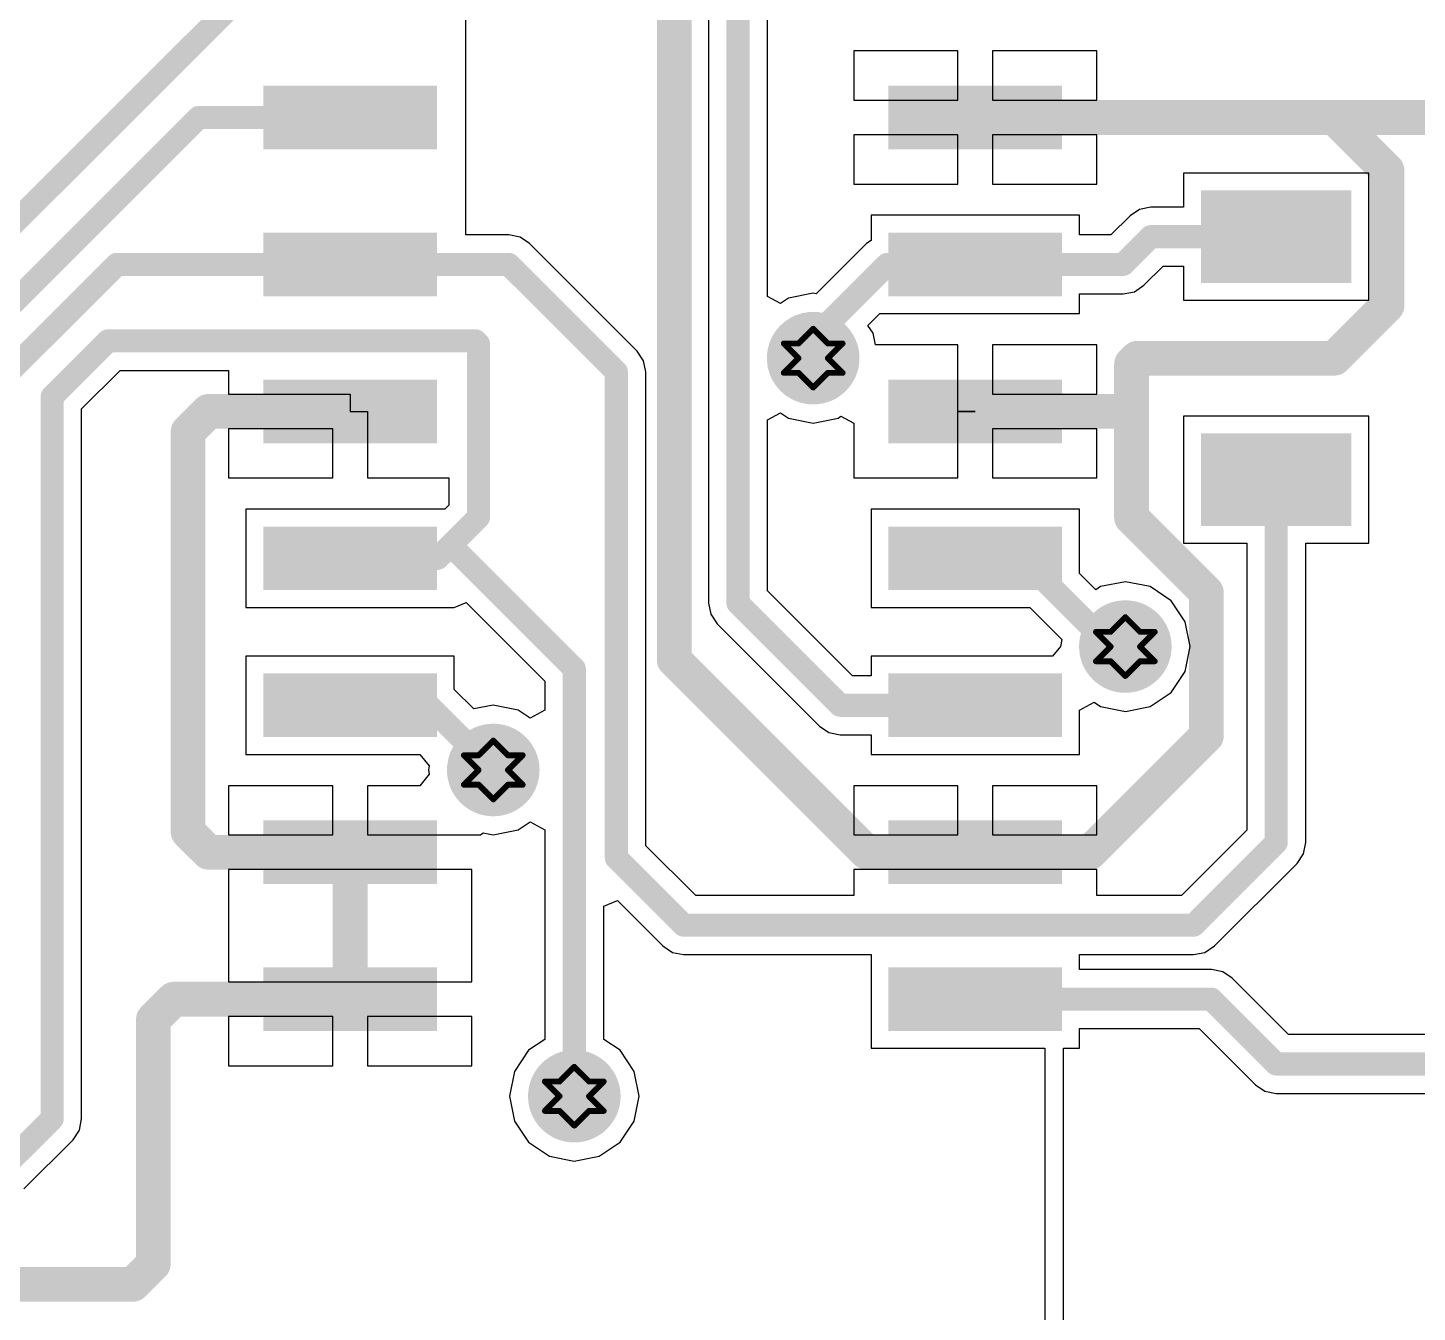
# Paper-space layout 'Лист1' of a CAD drawing. Header units: millimetres. Extents: x 0 to 594, y 0 to 420.
# Drawn here: x 114.49 to 138.47, y 229.02 to 251.2 of the extents above; entities that cross this region are included whole.
import ezdxf

# ---------------------------------------------------------------- set-up
doc = ezdxf.new("R2010")
doc.units = ezdxf.units.MM
doc.layers.add('DrillDrawing', color=1, linetype='Continuous')
doc.layers.add('TopLayer', color=1, linetype='Continuous')

psp = doc.layouts.new('Лист1')

# ---------------------------------------------------------------- hatches: boundary and pattern name
at = {"layer": 'TopLayer'}
for points in [[(121.5497043639939, 250.1998525809428), (121.5497043639939, 249.1010182525846), (118.5528783938666, 249.1010182525846), (118.5528783938666, 250.1998525809428)], [(132.3382595878379, 250.1998525809428), (132.3382595878379, 249.1010182525846), (129.3414336177107, 249.1010182525846), (129.3414336177107, 250.1998525809428)], [(134.7358127221983, 246.7934179540771), (134.7358127221983, 248.3917275063159), (137.3330625729454, 248.3917275063159), (137.3330625729454, 246.7934179540771)], [(121.5497043639939, 247.662539148107), (121.5497043639939, 246.5637048197488), (118.5528783938666, 246.5637048197488), (118.5528783938666, 247.662539148107)], [(132.3382595878379, 247.662539148107), (132.3382595878379, 246.5637048197488), (129.3414336177107, 246.5637048197488), (129.3414336177107, 247.662539148107)], [(121.5497043639939, 245.1252257152711), (121.5497043639939, 244.0263913869129), (118.5528783938666, 244.0263913869129), (118.5528783938666, 245.1252257152711)], [(132.3382595878379, 245.1252257152711), (132.3382595878379, 244.0263913869129), (129.3414336177107, 244.0263913869129), (129.3414336177107, 245.1252257152711)], [(134.7358127221983, 242.5979194466144), (134.7358127221983, 244.1962289988532), (137.3330625729454, 244.1962289988532), (137.3330625729454, 242.5979194466144)], [(121.5497043639939, 242.5879122824353), (121.5497043639939, 241.4890779540771), (118.5528783938666, 241.4890779540771), (118.5528783938666, 242.5879122824353)], [(132.3382595878379, 242.5879122824353), (132.3382595878379, 241.4890779540771), (129.3414336177107, 241.4890779540771), (129.3414336177107, 242.5879122824353)], [(121.5497043639939, 240.0505988495995), (121.5497043639939, 238.9517645212413), (118.5528783938666, 238.9517645212413), (118.5528783938666, 240.0505988495995)], [(132.3382595878379, 240.0505988495995), (132.3382595878379, 238.9517645212413), (129.3414336177107, 238.9517645212413), (129.3414336177107, 240.0505988495995)], [(121.5497043639939, 237.5132854167637), (121.5497043639939, 236.4144510884055), (118.5528783938666, 236.4144510884055), (118.5528783938666, 237.5132854167637)], [(132.3382595878379, 237.5132854167637), (132.3382595878379, 236.4144510884055), (129.3414336177107, 236.4144510884055), (129.3414336177107, 237.5132854167637)], [(121.5497043639939, 234.9759719839279), (121.5497043639939, 233.8771376555696), (118.5528783938666, 233.8771376555696), (118.5528783938666, 234.9759719839279)], [(132.3382595878379, 234.9759719839279), (132.3382595878379, 233.8771376555696), (129.3414336177107, 233.8771376555696), (129.3414336177107, 234.9759719839279)]]:
    psp.add_hatch(color=1, dxfattribs=at).paths.add_polyline_path(points)
h = psp.add_hatch(color=1, dxfattribs=at)
edge = h.paths.add_edge_path()
edge.add_arc((128.0428492893284, 245.4948184018383), 0.7991522388059702, 0, 360)
h = psp.add_hatch(color=1, dxfattribs=at)
edge = h.paths.add_edge_path()
edge.add_arc((133.4303421251993, 240.514889148107), 0.7991522388059702, 0, 360)
h = psp.add_hatch(color=1, dxfattribs=at)
edge = h.paths.add_edge_path()
edge.add_arc((122.5211122744536, 238.3835458645249), 0.7991522388059702, 0, 360)
h = psp.add_hatch(color=1, dxfattribs=at)
edge = h.paths.add_edge_path()
edge.add_arc((123.9200854087999, 232.7507100436294), 0.7991522388059702, 0, 360)

# ---------------------------------------------------------------- linework, layer by layer
at = {"layer": 'DrillDrawing', "const_width": 0.1014925373134329}
for points in [[(127.789117945929, 245.7485497451219), (128.0428492892131, 246.0022810884056)], [(128.0428492892131, 246.0022810884056), (128.2965806324971, 245.7485497451219)], [(127.535386602645, 245.7485497451219), (127.789117945929, 245.4948184018382)], [(127.535386602645, 245.7485497451219), (127.789117945929, 245.7485497451219)], [(128.2965806324971, 245.7485497451219), (128.5503119757811, 245.7485497451219)], [(128.2965806324971, 245.4948184018382), (128.5503119757811, 245.7485497451219)], [(127.535386602645, 245.2410870585548), (127.789117945929, 245.4948184018382)], [(128.2965806324971, 245.4948184018382), (128.5503119757811, 245.2410870585548)], [(127.535386602645, 245.2410870585548), (127.789117945929, 245.2410870585548)], [(127.789117945929, 245.2410870585548), (128.0428492892131, 244.9873557152711)], [(128.0428492892131, 244.9873557152711), (128.2965806324971, 245.2410870585548)], [(128.2965806324971, 245.2410870585548), (128.5503119757811, 245.2410870585548)], [(133.176610781749, 240.7686204913905), (133.4303421250331, 241.0223518346742)], [(133.4303421250331, 241.0223518346742), (133.6840734683171, 240.7686204913905)], [(132.922879438465, 240.7686204913905), (133.176610781749, 240.5148891481068)], [(132.922879438465, 240.7686204913905), (133.176610781749, 240.7686204913905)], [(133.6840734683171, 240.7686204913905), (133.9378048116011, 240.7686204913905)], [(133.6840734683171, 240.5148891481068), (133.9378048116011, 240.7686204913905)], [(132.922879438465, 240.2611578048235), (133.176610781749, 240.5148891481068)], [(133.6840734683171, 240.5148891481068), (133.9378048116011, 240.2611578048235)], [(132.922879438465, 240.2611578048235), (133.176610781749, 240.2611578048235)], [(133.176610781749, 240.2611578048235), (133.4303421250331, 240.0074264615397)], [(133.4303421250331, 240.0074264615397), (133.6840734683171, 240.2611578048235)], [(133.6840734683171, 240.2611578048235), (133.9378048116011, 240.2611578048235)], [(122.2673809310033, 238.6372772078084), (122.5211122742873, 238.8910085510921)], [(122.5211122742873, 238.8910085510921), (122.7748436175713, 238.6372772078084)], [(122.0136495877193, 238.6372772078084), (122.2673809310033, 238.383545864525)], [(122.0136495877193, 238.6372772078084), (122.2673809310033, 238.6372772078084)], [(122.7748436175713, 238.6372772078084), (123.0285749608553, 238.6372772078084)], [(122.7748436175713, 238.383545864525), (123.0285749608553, 238.6372772078084)], [(122.0136495877193, 238.1298145212413), (122.2673809310033, 238.383545864525)], [(122.7748436175713, 238.383545864525), (123.0285749608553, 238.1298145212413)], [(122.0136495877193, 238.1298145212413), (122.2673809310033, 238.1298145212413)], [(122.2673809310033, 238.1298145212413), (122.5211122742873, 237.8760831779576)], [(122.5211122742873, 237.8760831779576), (122.7748436175713, 238.1298145212413)], [(122.7748436175713, 238.1298145212413), (123.0285749608553, 238.1298145212413)], [(123.666354065335, 233.004441386913), (123.9200854086191, 233.2581727301963)], [(123.9200854086191, 233.2581727301963), (124.1738167519031, 233.004441386913)], [(123.412622722051, 233.004441386913), (123.666354065335, 232.7507100436293)], [(123.412622722051, 233.004441386913), (123.666354065335, 233.004441386913)], [(124.1738167519031, 233.004441386913), (124.4275480951871, 233.004441386913)], [(124.1738167519031, 232.7507100436293), (124.4275480951871, 233.004441386913)], [(123.412622722051, 232.4969787003459), (123.666354065335, 232.7507100436293)], [(124.1738167519031, 232.7507100436293), (124.4275480951871, 232.4969787003459)], [(123.412622722051, 232.4969787003459), (123.666354065335, 232.4969787003459)], [(123.666354065335, 232.4969787003459), (123.9200854086191, 232.2432473570622)], [(123.9200854086191, 232.2432473570622), (124.1738167519031, 232.4969787003459)], [(124.1738167519031, 232.4969787003459), (124.4275480951871, 232.4969787003459)]]:
    psp.add_lwpolyline(points, dxfattribs=at)
at = {"layer": 'DrillDrawing', "const_width": 0.05074626865671643}
for points in [[(128.0174761548876, 246.0022810884056, 1), (128.0682224235385, 246.0022810884056, 1)], [(128.0174761548876, 246.0022810884056, 1), (128.0682224235385, 246.0022810884056, 1)], [(127.5100134683195, 245.7485497451219, 1), (127.5607597369705, 245.7485497451219, 1)], [(127.5100134683195, 245.7485497451219, 1), (127.5607597369705, 245.7485497451219, 1)], [(127.7637448116035, 245.7485497451219, 1), (127.8144910802545, 245.7485497451219, 1)], [(127.7637448116035, 245.7485497451219, 1), (127.8144910802545, 245.7485497451219, 1)], [(128.2712074981643, 245.7485497451219, 1), (128.3219537668226, 245.7485497451219, 1)], [(128.2712074981643, 245.7485497451219, 1), (128.3219537668226, 245.7485497451219, 1)], [(128.5249388414483, 245.7485497451219, 1), (128.5756851101066, 245.7485497451219, 1)], [(128.5249388414483, 245.7485497451219, 1), (128.5756851101066, 245.7485497451219, 1)], [(127.7637448116035, 245.4948184018382, 1), (127.8144910802545, 245.4948184018382, 1)], [(127.7637448116035, 245.4948184018382, 1), (127.8144910802545, 245.4948184018382, 1)], [(128.2712074981643, 245.4948184018382, 1), (128.3219537668226, 245.4948184018382, 1)], [(128.2712074981643, 245.4948184018382, 1), (128.3219537668226, 245.4948184018382, 1)], [(127.5100134683195, 245.2410870585548, 1), (127.5607597369705, 245.2410870585548, 1)], [(127.5100134683195, 245.2410870585548, 1), (127.5607597369705, 245.2410870585548, 1)], [(127.7637448116035, 245.2410870585548, 1), (127.8144910802545, 245.2410870585548, 1)], [(127.7637448116035, 245.2410870585548, 1), (127.8144910802545, 245.2410870585548, 1)], [(128.2712074981643, 245.2410870585548, 1), (128.3219537668226, 245.2410870585548, 1)], [(128.2712074981643, 245.2410870585548, 1), (128.3219537668226, 245.2410870585548, 1)], [(128.5249388414483, 245.2410870585548, 1), (128.5756851101066, 245.2410870585548, 1)], [(128.5249388414483, 245.2410870585548, 1), (128.5756851101066, 245.2410870585548, 1)], [(128.0174761548876, 244.9873557152711, 1), (128.0682224235385, 244.9873557152711, 1)], [(128.0174761548876, 244.9873557152711, 1), (128.0682224235385, 244.9873557152711, 1)], [(133.4049689907076, 241.0223518346742, 1), (133.4557152593658, 241.0223518346742, 1)], [(133.4049689907076, 241.0223518346742, 1), (133.4557152593658, 241.0223518346742, 1)], [(132.8975063041323, 240.7686204913905, 1), (132.9482525727978, 240.7686204913905, 1)], [(132.8975063041323, 240.7686204913905, 1), (132.9482525727978, 240.7686204913905, 1)], [(133.1512376474236, 240.7686204913905, 1), (133.2019839160818, 240.7686204913905, 1)], [(133.1512376474236, 240.7686204913905, 1), (133.2019839160818, 240.7686204913905, 1)], [(133.6587003339916, 240.7686204913905, 1), (133.7094466026498, 240.7686204913905, 1)], [(133.6587003339916, 240.7686204913905, 1), (133.7094466026498, 240.7686204913905, 1)], [(133.9124316772756, 240.7686204913905, 1), (133.9631779459266, 240.7686204913905, 1)], [(133.9124316772756, 240.7686204913905, 1), (133.9631779459266, 240.7686204913905, 1)], [(133.1512376474236, 240.5148891481068, 1), (133.2019839160818, 240.5148891481068, 1)], [(133.1512376474236, 240.5148891481068, 1), (133.2019839160818, 240.5148891481068, 1)], [(133.6587003339916, 240.5148891481068, 1), (133.7094466026498, 240.5148891481068, 1)], [(133.6587003339916, 240.5148891481068, 1), (133.7094466026498, 240.5148891481068, 1)], [(132.8975063041323, 240.2611578048235, 1), (132.9482525727978, 240.2611578048235, 1)], [(132.8975063041323, 240.2611578048235, 1), (132.9482525727978, 240.2611578048235, 1)], [(133.1512376474236, 240.2611578048235, 1), (133.2019839160818, 240.2611578048235, 1)], [(133.1512376474236, 240.2611578048235, 1), (133.2019839160818, 240.2611578048235, 1)], [(133.6587003339916, 240.2611578048235, 1), (133.7094466026498, 240.2611578048235, 1)], [(133.6587003339916, 240.2611578048235, 1), (133.7094466026498, 240.2611578048235, 1)], [(133.9124316772756, 240.2611578048235, 1), (133.9631779459266, 240.2611578048235, 1)], [(133.9124316772756, 240.2611578048235, 1), (133.9631779459266, 240.2611578048235, 1)], [(133.4049689907076, 240.0074264615397, 1), (133.4557152593658, 240.0074264615397, 1)], [(133.4049689907076, 240.0074264615397, 1), (133.4557152593658, 240.0074264615397, 1)], [(122.4957391399545, 238.8910085510921, 1), (122.5464854086201, 238.8910085510921, 1)], [(122.4957391399545, 238.8910085510921, 1), (122.5464854086201, 238.8910085510921, 1)], [(121.9882764533865, 238.6372772078084, 1), (122.039022722052, 238.6372772078084, 1)], [(121.9882764533865, 238.6372772078084, 1), (122.039022722052, 238.6372772078084, 1)], [(122.2420077966705, 238.6372772078084, 1), (122.2927540653361, 238.6372772078084, 1)], [(122.2420077966705, 238.6372772078084, 1), (122.2927540653361, 238.6372772078084, 1)], [(122.7494704832386, 238.6372772078084, 1), (122.8002167519041, 238.6372772078084, 1)], [(122.7494704832386, 238.6372772078084, 1), (122.8002167519041, 238.6372772078084, 1)], [(123.0032018265226, 238.6372772078084, 1), (123.0539480951881, 238.6372772078084, 1)], [(123.0032018265226, 238.6372772078084, 1), (123.0539480951881, 238.6372772078084, 1)], [(122.2420077966705, 238.383545864525, 1), (122.2927540653361, 238.383545864525, 1)], [(122.2420077966705, 238.383545864525, 1), (122.2927540653361, 238.383545864525, 1)], [(122.7494704832386, 238.383545864525, 1), (122.8002167519041, 238.383545864525, 1)], [(122.7494704832386, 238.383545864525, 1), (122.8002167519041, 238.383545864525, 1)], [(121.9882764533865, 238.1298145212413, 1), (122.039022722052, 238.1298145212413, 1)], [(121.9882764533865, 238.1298145212413, 1), (122.039022722052, 238.1298145212413, 1)], [(122.2420077966705, 238.1298145212413, 1), (122.2927540653361, 238.1298145212413, 1)], [(122.2420077966705, 238.1298145212413, 1), (122.2927540653361, 238.1298145212413, 1)], [(122.7494704832386, 238.1298145212413, 1), (122.8002167519041, 238.1298145212413, 1)], [(122.7494704832386, 238.1298145212413, 1), (122.8002167519041, 238.1298145212413, 1)], [(123.0032018265226, 238.1298145212413, 1), (123.0539480951881, 238.1298145212413, 1)], [(123.0032018265226, 238.1298145212413, 1), (123.0539480951881, 238.1298145212413, 1)], [(122.4957391399545, 237.8760831779576, 1), (122.5464854086201, 237.8760831779576, 1)], [(122.4957391399545, 237.8760831779576, 1), (122.5464854086201, 237.8760831779576, 1)], [(123.8947122742863, 233.2581727301963, 1), (123.9454585429446, 233.2581727301963, 1)], [(123.8947122742863, 233.2581727301963, 1), (123.9454585429446, 233.2581727301963, 1)], [(123.3872495877255, 233.004441386913, 1), (123.4379958563765, 233.004441386913, 1)], [(123.3872495877255, 233.004441386913, 1), (123.4379958563765, 233.004441386913, 1)], [(123.6409809310096, 233.004441386913, 1), (123.6917271996605, 233.004441386913, 1)], [(123.6409809310096, 233.004441386913, 1), (123.6917271996605, 233.004441386913, 1)], [(124.1484436175703, 233.004441386913, 1), (124.1991898862286, 233.004441386913, 1)], [(124.1484436175703, 233.004441386913, 1), (124.1991898862286, 233.004441386913, 1)], [(124.4021749608543, 233.004441386913, 1), (124.4529212295126, 233.004441386913, 1)], [(124.4021749608543, 233.004441386913, 1), (124.4529212295126, 233.004441386913, 1)], [(123.6409809310096, 232.7507100436293, 1), (123.6917271996605, 232.7507100436293, 1)], [(123.6409809310096, 232.7507100436293, 1), (123.6917271996605, 232.7507100436293, 1)], [(124.1484436175703, 232.7507100436293, 1), (124.1991898862286, 232.7507100436293, 1)], [(124.1484436175703, 232.7507100436293, 1), (124.1991898862286, 232.7507100436293, 1)], [(123.3872495877255, 232.4969787003459, 1), (123.4379958563765, 232.4969787003459, 1)], [(123.3872495877255, 232.4969787003459, 1), (123.4379958563765, 232.4969787003459, 1)], [(123.6409809310096, 232.4969787003459, 1), (123.6917271996605, 232.4969787003459, 1)], [(123.6409809310096, 232.4969787003459, 1), (123.6917271996605, 232.4969787003459, 1)], [(124.1484436175703, 232.4969787003459, 1), (124.1991898862286, 232.4969787003459, 1)], [(124.1484436175703, 232.4969787003459, 1), (124.1991898862286, 232.4969787003459, 1)], [(124.4021749608543, 232.4969787003459, 1), (124.4529212295126, 232.4969787003459, 1)], [(124.4021749608543, 232.4969787003459, 1), (124.4529212295126, 232.4969787003459, 1)], [(123.8947122742863, 232.2432473570622, 1), (123.9454585429446, 232.2432473570622, 1)], [(123.8947122742863, 232.2432473570622, 1), (123.9454585429446, 232.2432473570622, 1)]]:
    psp.add_lwpolyline(points, format="xyb", close=True, dxfattribs=at)
at = {"layer": 'TopLayer'}
for p, q in [((126.2349677966737, 255.5481718346741), (126.2349677966737, 241.2664363122861)), ((127.2534758563813, 246.5580643719876), (127.2534758563813, 255.3372348197486)), ((122.0491973489149, 247.6223760137786), (122.0491973489149, 254.9031004913907)), ((130.5401645130875, 250.7992142227337), (128.7420719757826, 250.7992142227337)), ((128.7420719757826, 250.7992142227337), (128.7420719757826, 249.9501175063158)), ((130.5401645130875, 249.9501175063158), (130.5401645130875, 250.7992142227337)), ((132.9376212295135, 250.7992142227337), (131.1395286922013, 250.7992142227337)), ((131.1395286922013, 250.7992142227337), (131.1395286922013, 249.9501175063158)), ((132.9376212295135, 249.9501175063158), (132.9376212295135, 250.7992142227337)), ((128.7420719757826, 249.9501175063158), (130.5401645130875, 249.9501175063158)), ((131.1395286922013, 249.9501175063158), (132.9376212295135, 249.9501175063158)), ((130.5401645130875, 249.3507533272116), (128.7420719757826, 249.3507533272116)), ((128.7420719757826, 249.3507533272116), (128.7420719757826, 248.5016566107937)), ((130.5401645130875, 248.5016566107937), (130.5401645130875, 249.3507533272116)), ((132.9376212295135, 249.3507533272116), (131.1395286922013, 249.3507533272116)), ((131.1395286922013, 249.3507533272116), (131.1395286922013, 248.5016566107937)), ((132.9376212295135, 248.5016566107937), (132.9376212295135, 249.3507533272116)), ((137.632742125035, 248.6914070585548), (134.4361331698125, 248.6914070585548)), ((134.4361331698125, 248.6914070585548), (134.4361331698125, 248.1018267600473)), ((137.632742125035, 246.4937384018384), (137.632742125035, 248.6914070585548)), ((128.7420719757826, 248.5016566107937), (130.5401645130875, 248.5016566107937)), ((131.1395286922013, 248.5016566107937), (132.9376212295135, 248.5016566107937)), ((132.6379391399566, 247.9622187003459), (129.0417540653322, 247.9622187003459)), ((129.0417540653322, 247.9622187003459), (129.0417540653322, 247.527165864525)), ((132.6379391399566, 247.6223760137786), (132.6379391399566, 247.9622187003459)), ((133.6761063041374, 248.0630616854203), (133.5108967519006, 247.9526682525845)), ((133.8709922742889, 248.1018267600473), (133.6761063041374, 248.0630616854203)), ((134.4361331698125, 248.1018267600473), (133.8709922742889, 248.1018267600473)), ((133.5108967519006, 247.9526682525845), (133.1806045130976, 247.6223760137786)), ((122.7894585429419, 247.6223760137786), (122.0491973489149, 247.6223760137786)), ((122.9843445130934, 247.5836109391517), (122.7894585429419, 247.6223760137786)), ((123.1495540653374, 247.4732175063159), (122.9843445130934, 247.5836109391517)), ((129.0417540653322, 247.527165864525), (128.9610116772707, 247.4732175063159)), ((133.1806045130976, 247.6223760137786), (132.6379391399566, 247.6223760137786)), ((125.0065630205533, 245.6162136257189), (123.1495540653374, 247.4732175063159)), ((128.9610116772707, 247.4732175063159), (128.0930018265241, 246.6052025809427)), ((133.7516370504051, 246.7530264615397), (134.0819292892153, 247.0833187003456)), ((134.0819292892153, 247.0833187003456), (134.4361331698125, 247.0833187003456)), ((134.4361331698125, 247.0833187003456), (134.4361331698125, 246.4937384018384)), ((127.4772516772752, 246.4384503421366), (127.2534758563813, 246.5580643719876)), ((127.6141042145861, 246.5298951182563), (127.4772516772752, 246.4384503421366)), ((128.0428492892131, 246.6151792973608), (127.6141042145861, 246.5298951182563)), ((128.0930018265241, 246.6052025809427), (128.0428492892131, 246.6151792973608)), ((132.6379391399566, 246.2640252675101), (132.6379391399566, 246.603867954077)), ((132.6379391399566, 246.603867954077), (133.3915415280168, 246.603867954077)), ((133.3915415280168, 246.603867954077), (133.5864274981683, 246.642633028704)), ((133.5864274981683, 246.642633028704), (133.7516370504051, 246.7530264615397)), ((134.4361331698125, 246.4937384018384), (137.632742125035, 246.4937384018384)), ((128.9873337668211, 246.0591473570623), (129.1922116772727, 246.2640252675101)), ((129.0779260056258, 245.9235634764652), (128.9873337668211, 246.0591473570623)), ((129.1922116772727, 246.2640252675101), (132.6379391399566, 246.2640252675101)), ((129.117503020552, 245.7245873570623), (129.0779260056258, 245.9235634764652)), ((125.1169564533954, 245.4509939242265), (125.0065630205533, 245.6162136257189)), ((130.5401645130875, 245.7245873570623), (129.117503020552, 245.7245873570623)), ((130.5401645130875, 244.575808551092), (130.5401645130875, 245.7245873570623)), ((132.9376212295135, 245.7245873570623), (131.1395286922013, 245.7245873570623)), ((131.1395286922013, 245.7245873570623), (131.1395286922013, 244.8754906406444)), ((132.9376212295135, 244.8754906406444), (132.9376212295135, 245.7245873570623)), ((125.1557215280151, 245.2561130287041), (125.1169564533954, 245.4509939242265)), ((115.4172080951864, 244.6173849690026), (116.0830752593571, 245.2832470585546)), ((116.0830752593571, 245.2832470585546), (117.9535167519022, 245.2832470585546)), ((117.9535167519022, 245.2832470585546), (117.9535167519022, 244.8754906406444)), ((125.1557215280151, 237.0768649690025), (125.1557215280151, 245.2561130287041)), ((117.9535167519022, 244.8754906406444), (120.051291378764, 244.8754906406444)), ((120.051291378764, 244.8754906406444), (120.051291378764, 244.575808551092)), ((131.1395286922013, 244.8754906406444), (132.9376212295135, 244.8754906406444)), ((115.4172080951864, 232.3599231779579), (115.4172080951864, 244.6173849690026)), ((120.051291378764, 244.575808551092), (120.3509734683136, 244.575808551092)), ((120.3509734683136, 244.575808551092), (120.3509734683136, 243.427029745122)), ((127.2534758563813, 244.4315724316891), (127.4772516772752, 244.5511864615397)), ((127.2534758563813, 241.4773733272116), (127.2534758563813, 244.4315724316891)), ((127.4772516772752, 244.5511864615397), (127.6141042145861, 244.4597416854204)), ((127.6141042145861, 244.4597416854204), (128.0428492892131, 244.3744575063159)), ((128.0428492892131, 244.3744575063159), (128.47159436384, 244.4597416854204)), ((128.47159436384, 244.4597416854204), (128.5182961548814, 244.4909506406441)), ((128.5182961548814, 244.4909506406441), (128.7420719757826, 244.3713366107935)), ((128.7420719757826, 244.3713366107935), (128.7420719757826, 243.427029745122)), ((130.5401645130875, 243.427029745122), (130.5401645130875, 244.575808551092)), ((130.5401645130875, 244.575808551092), (130.8398466026444, 244.575808551092)), ((130.8398466026444, 244.575808551092), (130.5401645130875, 244.575808551092)), ((130.8398466026444, 244.575808551092), (130.8398466026444, 244.575808551092)), ((137.632742125035, 244.4959085510921), (134.4361331698125, 244.4959085510921)), ((134.4361331698125, 244.4959085510921), (134.4361331698125, 242.2982398943758)), ((137.632742125035, 242.2982398943758), (137.632742125035, 244.4959085510921)), ((119.7516092892144, 244.2761264615399), (117.9535167519022, 244.2761264615399)), ((117.9535167519022, 244.2761264615399), (117.9535167519022, 243.427029745122)), ((119.7516092892144, 243.427029745122), (119.7516092892144, 244.2761264615399)), ((132.9376212295135, 244.2761264615399), (131.1395286922013, 244.2761264615399)), ((131.1395286922013, 244.2761264615399), (131.1395286922013, 243.427029745122)), ((132.9376212295135, 243.427029745122), (132.9376212295135, 244.2761264615399)), ((117.9535167519022, 243.427029745122), (119.7516092892144, 243.427029745122)), ((120.3509734683136, 243.427029745122), (121.7569089907008, 243.427029745122)), ((121.7569089907008, 243.427029745122), (121.7569089907008, 242.9586670585546)), ((128.7420719757826, 243.427029745122), (130.5401645130875, 243.427029745122)), ((131.1395286922013, 243.427029745122), (132.9376212295135, 243.427029745122)), ((121.7569089907008, 242.9586670585546), (121.6858337668197, 242.8875918346742)), ((121.6858337668197, 242.8875918346742), (118.2531988414518, 242.8875918346742)), ((118.2531988414518, 242.8875918346742), (118.2531988414518, 241.1893984018384)), ((132.6379391399566, 242.8875918346742), (129.0417540653322, 242.8875918346742)), ((129.0417540653322, 242.8875918346742), (129.0417540653322, 241.1893984018384)), ((132.6379391399566, 241.774969745122), (132.6379391399566, 242.8875918346742)), ((134.4361331698125, 242.2982398943758), (135.5251328713018, 242.2982398943758)), ((135.5251328713018, 242.2982398943758), (135.5251328713018, 237.3418112376592)), ((136.543640931002, 237.1308742227337), (136.543640931002, 242.2982398943758)), ((136.543640931002, 242.2982398943758), (137.632742125035, 242.2982398943758)), ((132.9184797369778, 241.494429148107), (132.6379391399566, 241.774969745122)), ((133.0015970504061, 241.5499658645249), (132.9184797369778, 241.494429148107)), ((133.4303421250331, 241.6352500436294), (133.0015970504061, 241.5499658645249)), ((133.85908719966, 241.5499658645249), (133.4303421250331, 241.6352500436294)), ((134.2225573489156, 241.3071043719875), (133.85908719966, 241.5499658645249)), ((121.8493788414523, 241.1893933272115), (122.055829886234, 241.2749058645247)), ((122.055829886234, 241.2749058645247), (123.4108313787617, 239.9199043719877)), ((126.2349677966737, 241.2664363122861), (126.2737328713008, 241.0715503421367)), ((128.7204134683231, 240.0104357152713), (127.2534758563813, 241.4773733272116)), ((134.4654188414531, 240.9436342227338), (134.2225573489156, 241.3071043719875)), ((118.2531988414518, 241.1893984018384), (121.8493788414523, 241.1893984018384)), ((121.8493788414523, 241.1893984018384), (121.8493788414523, 241.1893933272115)), ((126.2737328713008, 241.0715503421367), (126.3841263041356, 240.9063407898981)), ((129.0417540653322, 241.1893984018384), (131.7831283936864, 241.1893984018384)), ((131.7831283936864, 241.1893984018384), (132.3344764533937, 240.6380452675099)), ((126.3841263041356, 240.9063407898981), (128.1493809310084, 239.1410861630323)), ((134.5507030205587, 240.5148891481068), (134.4654188414531, 240.9436342227338)), ((132.3344764533937, 240.6380452675099), (132.3099812295074, 240.5148942227337)), ((121.8493839160835, 240.3502784018382), (118.2531988414518, 240.3502784018382)), ((118.2531988414518, 240.3502784018382), (118.2531988414518, 238.6520849690023)), ((121.8493839160835, 239.77546526751), (121.8493839160835, 240.3502784018382)), ((132.1748845130966, 240.3502784018382), (129.0417540653322, 240.3502784018382)), ((129.0417540653322, 240.3502784018382), (129.0417540653322, 240.0104357152713)), ((132.3099812295074, 240.5148942227337), (132.1748845130966, 240.3502784018382)), ((134.4654188414531, 240.0861440734801), (134.5507030205587, 240.5148891481068)), ((134.2225573489156, 239.7226739242264), (134.4654188414531, 240.0861440734801)), ((123.4108313787617, 239.9199043719877), (123.4108313787617, 239.415775715271)), ((129.0417540653322, 240.0104357152713), (128.7204134683231, 240.0104357152713)), ((122.1873388414567, 239.4375154167637), (121.8493839160835, 239.77546526751)), ((133.85908719966, 239.4798124316891), (134.2225573489156, 239.7226739242264)), ((122.5211122742873, 239.5039067600472), (122.1873388414567, 239.4375154167637)), ((122.9498573489142, 239.4186225809427), (122.5211122742873, 239.5039067600472)), ((123.1571000354849, 239.2801512376592), (122.9498573489142, 239.4186225809427)), ((123.4108313787617, 239.415775715271), (123.1571000354849, 239.2801512376592)), ((132.6379391399566, 239.4176381033308), (132.8916704832406, 239.5532625809426)), ((132.6379391399566, 238.6520849690023), (132.6379391399566, 239.4176381033308)), ((132.8916704832406, 239.5532625809426), (133.0015970504061, 239.4798124316891)), ((133.0015970504061, 239.4798124316891), (133.4303421250331, 239.3945282525846)), ((133.4303421250331, 239.3945282525846), (133.85908719966, 239.4798124316891)), ((128.1493809310084, 239.1410861630323), (128.3145904832451, 239.0306927301966)), ((128.3145904832451, 239.0306927301966), (128.5094764533894, 238.9919276555696)), ((128.5094764533894, 238.9919276555696), (129.0417540653322, 238.9919276555696)), ((129.0417540653322, 238.9919276555696), (129.0417540653322, 238.6520849690023)), ((118.2531988414518, 238.6520849690023), (121.254186005626, 238.6520849690023)), ((121.254186005626, 238.6520849690023), (121.4151531698114, 238.4559455660173)), ((129.0417540653322, 238.6520849690023), (132.6379391399566, 238.6520849690023)), ((121.4151531698114, 238.4559455660173), (121.4007513787616, 238.383545864525)), ((121.4007513787616, 238.383545864525), (121.4156200354807, 238.3087864615399)), ((121.4156200354807, 238.3087864615399), (121.2546528713025, 238.1126470585546)), ((119.7516092892144, 238.1126470585546), (117.9535167519022, 238.1126470585546)), ((117.9535167519022, 238.1126470585546), (117.9535167519022, 237.2635503421367)), ((119.7516092892144, 237.2635503421367), (119.7516092892144, 238.1126470585546)), ((121.2546528713025, 238.1126470585546), (120.3509734683136, 238.1126470585546)), ((120.3509734683136, 238.1126470585546), (120.3509734683136, 237.2635503421367)), ((130.5401645130875, 238.1126470585546), (128.7420719757826, 238.1126470585546)), ((128.7420719757826, 238.1126470585546), (128.7420719757826, 237.2635503421367)), ((130.5401645130875, 237.2635503421367), (130.5401645130875, 238.1126470585546)), ((132.9376212295135, 238.1126470585546), (131.1395286922013, 238.1126470585546)), ((131.1395286922013, 238.1126470585546), (131.1395286922013, 237.2635503421367)), ((132.9376212295135, 237.2635503421367), (132.9376212295135, 238.1126470585546)), ((122.9498573489142, 237.3484691481069), (123.1571000354849, 237.4869404913904)), ((123.1571000354849, 237.4869404913904), (123.4108313787617, 237.3513160137786)), ((117.9535167519022, 237.2635503421367), (119.7516092892144, 237.2635503421367)), ((120.3509734683136, 237.2635503421367), (122.3030149608564, 237.2635503421367)), ((122.3030149608564, 237.2635503421367), (122.3452054086117, 237.2981745212412)), ((122.3452054086117, 237.2981745212412), (122.5211122742873, 237.2631849690024)), ((122.5211122742873, 237.2631849690024), (122.9498573489142, 237.3484691481069)), ((123.4108313787617, 237.3513160137786), (123.4108313787617, 233.7319906406442)), ((128.7420719757826, 237.2635503421367), (130.5401645130875, 237.2635503421367)), ((131.1395286922013, 237.2635503421367), (132.9376212295135, 237.2635503421367)), ((135.5251328713018, 237.3418112376592), (134.3977588414452, 236.2144372078085)), ((126.0181492892113, 236.2144372078085), (125.1557215280151, 237.0768649690025)), ((136.3944824235402, 236.7707787003458), (136.504875856375, 236.9359882525847)), ((136.504875856375, 236.9359882525847), (136.543640931002, 237.1308742227337)), ((134.9687913787672, 235.3450876555696), (136.3944824235402, 236.7707787003458)), ((120.051291378764, 236.6641861630325), (117.9535167519022, 236.6641861630325)), ((117.9535167519022, 236.6641861630325), (117.9535167519022, 235.8290700436292)), ((122.1490660056331, 236.6641861630325), (120.051291378764, 236.6641861630325)), ((122.1490660056331, 235.8290700436292), (122.1490660056331, 236.6641861630325)), ((130.8398466026444, 236.6641861630325), (128.7420719757826, 236.6641861630325)), ((128.7420719757826, 236.6641861630325), (128.7420719757826, 236.2144372078085)), ((132.9376212295135, 236.6641861630325), (130.8398466026444, 236.6641861630325)), ((132.9376212295135, 236.2144372078085), (132.9376212295135, 236.6641861630325)), ((128.7420719757826, 236.2144372078085), (126.0181492892113, 236.2144372078085)), ((134.3977588414452, 236.2144372078085), (132.9376212295135, 236.2144372078085)), ((124.4293394384692, 236.0313446704951), (124.6637567518953, 236.1284476555697)), ((124.4293394384692, 233.7319906406442), (124.4293394384692, 236.0313446704951)), ((124.6637567518953, 236.1284476555697), (125.4471167519038, 235.3450876555696)), ((117.9535167519022, 235.8290700436292), (117.953511677271, 235.8150894466146)), ((117.953511677271, 235.8150894466146), (117.953511677271, 235.5753336257189)), ((122.149071080257, 235.8150894466146), (122.1490660056331, 235.8290700436292)), ((122.149071080257, 235.5753336257189), (122.149071080257, 235.8150894466146)), ((117.953511677271, 235.5753336257189), (117.9535167519022, 235.5613530287039)), ((117.9535167519022, 235.5613530287039), (117.9535167519022, 234.726236909301)), ((122.1490660056331, 235.5613530287039), (122.149071080257, 235.5753336257189)), ((122.1490660056331, 234.726236909301), (122.1490660056331, 235.5613530287039)), ((125.4471167519038, 235.3450876555696), (125.6123263041406, 235.2346942227338)), ((134.8035818265232, 235.2346942227338), (134.9687913787672, 235.3450876555696)), ((125.6123263041406, 235.2346942227338), (125.8072122742848, 235.1959291481068)), ((125.8072122742848, 235.1959291481068), (129.0417540653322, 235.1959291481068)), ((129.0417540653322, 235.1959291481068), (129.0417540653322, 233.577458103331)), ((132.6379391399566, 234.9358088495996), (132.6379391399566, 235.1959291481068)), ((132.6379391399566, 235.1959291481068), (134.6086958563789, 235.1959291481068)), ((134.6086958563789, 235.1959291481068), (134.8035818265232, 235.2346942227338)), ((134.9155534683193, 234.9358088495996), (132.6379391399566, 234.9358088495996)), ((135.1104394384635, 234.8970437749726), (134.9155534683193, 234.9358088495996)), ((135.2756489907076, 234.7866503421368), (135.1104394384635, 234.8970437749726)), ((136.2453239160783, 233.8169754167637), (135.2756489907076, 234.7866503421368)), ((117.9535167519022, 234.726236909301), (120.051291378764, 234.726236909301)), ((120.051291378764, 234.726236909301), (122.1490660056331, 234.726236909301)), ((119.7516092892144, 234.1268727301964), (117.9535167519022, 234.1268727301964)), ((117.9535167519022, 234.1268727301964), (117.9535167519022, 233.2777760137785)), ((119.7516092892144, 233.2777760137785), (119.7516092892144, 234.1268727301964)), ((122.1490660056331, 234.1268727301964), (120.3509734683136, 234.1268727301964)), ((120.3509734683136, 234.1268727301964), (120.3509734683136, 233.2777760137785)), ((122.1490660056331, 233.2777760137785), (122.1490660056331, 234.1268727301964)), ((132.6379391399566, 233.577458103331), (132.6379391399566, 233.9173007898979)), ((132.6379391399566, 233.9173007898979), (134.7046164533855, 233.9173007898979)), ((134.7046164533855, 233.9173007898979), (135.6742913787636, 232.9476258645248)), ((143.4640415280189, 233.8169754167637), (136.2453239160783, 233.8169754167637)), ((123.4108313787617, 233.7319906406442), (123.1278701847365, 233.54292526751)), ((124.7123006324943, 233.54292526751), (124.4293394384692, 233.7319906406442)), ((129.0417540653322, 233.577458103331), (132.0386104832466, 233.577458103331)), ((132.0386104832466, 233.577458103331), (132.0386104832466, 225.5159667600472)), ((132.3629857071243, 225.5159718346741), (132.3629857071243, 233.577458103331)), ((132.3629857071243, 233.577458103331), (132.6379391399566, 233.577458103331)), ((123.1278701847365, 233.54292526751), (122.8850086921918, 233.1794551182563)), ((124.9551621250318, 233.1794551182563), (124.7123006324943, 233.54292526751)), ((117.9535167519022, 233.2777760137785), (119.7516092892144, 233.2777760137785)), ((120.3509734683136, 233.2777760137785), (122.1490660056331, 233.2777760137785)), ((122.8850086921918, 233.1794551182563), (122.7997245130934, 232.7507100436293)), ((125.0404463041374, 232.7507100436293), (124.9551621250318, 233.1794551182563)), ((135.6742913787636, 232.9476258645248), (135.8395009310076, 232.837232431689)), ((122.7997245130934, 232.7507100436293), (122.8850086921918, 232.3219649690026)), ((124.9551621250318, 232.3219649690026), (125.0404463041374, 232.7507100436293)), ((135.8395009310076, 232.837232431689), (136.0343869011519, 232.798467357062)), ((136.0343869011519, 232.798467357062), (147.5574689907041, 232.798467357062)), ((115.2680495877173, 231.9998276555696), (115.3784430205594, 232.1650372078086)), ((115.3784430205594, 232.1650372078086), (115.4172080951864, 232.3599231779579)), ((122.8850086921918, 232.3219649690026), (123.1278701847365, 231.9584948197488)), ((124.7123006324943, 231.9584948197488), (124.9551621250318, 232.3219649690026)), ((114.4177501847404, 231.1495282525845), (115.2680495877173, 231.9998276555696)), ((123.1278701847365, 231.9584948197488), (123.4913403339921, 231.7156333272115)), ((124.348830483246, 231.7156333272115), (124.7123006324943, 231.9584948197488)), ((123.4913403339921, 231.7156333272115), (123.9200854086191, 231.630349148107)), ((123.9200854086191, 231.630349148107), (124.348830483246, 231.7156333272115))]:
    psp.add_line(p, q, dxfattribs=at)
for points, const_width in [([(114.0960137668187, 247.6701130287041), (122.8712615280198, 256.4453607898979)], 0.3995761194029852), ([(125.6453874981705, 240.2819333272112), (125.6453874981705, 255.9663464615397)], 0.5993641791044777), ([(126.7442218265239, 241.2664363122861), (126.7442218265239, 255.5481718346741)], 0.3995761194029852), ([(130.8398466026444, 249.6504354167637), (137.0333271996603, 249.6504354167637)], 0.5993641791044777), ([(137.0333271996603, 249.6504354167637), (142.1471301847302, 249.6504354167637)], 0.5993641791044777), ([(137.0333271996603, 249.6504354167637), (137.9467600354798, 248.7370025809427)], 0.5993641791044777), ([(113.1825809310064, 245.3949548197488), (117.4380615280203, 249.6504354167637)], 0.3995761194029852), ([(117.4380615280203, 249.6504354167637), (120.051291378764, 249.6504354167637)], 0.3995761194029852), ([(137.9467600354798, 246.4014563122859), (137.9467600354798, 248.7370025809427)], 0.5993641791044777), ([(133.3915415280168, 247.113121983928), (133.8709922742889, 247.5925727301966)], 0.3995761194029852), ([(133.8709922742889, 247.5925727301966), (136.0344376474201, 247.5925727301966)], 0.3995761194029852), ([(113.8578666026476, 244.9453987003458), (116.0255898862267, 247.113121983928)], 0.3995761194029852), ([(116.0255898862267, 247.113121983928), (120.051291378764, 247.113121983928)], 0.3995761194029852), ([(120.051291378764, 247.113121983928), (122.7894585429419, 247.113121983928)], 0.3995761194029852), ([(122.7894585429419, 247.113121983928), (124.6464674981723, 245.2561130287041)], 0.3995761194029852), ([(128.0428492892131, 245.8348589988533), (129.3211122742829, 247.113121983928)], 0.3995761194029852), ([(129.3211122742829, 247.113121983928), (130.8398466026444, 247.113121983928)], 0.3995761194029852), ([(130.8398466026444, 247.113121983928), (133.3915415280168, 247.113121983928)], 0.3995761194029852), ([(137.0392949608537, 245.4939912376591), (137.9467600354798, 246.4014563122859)], 0.5993641791044777), ([(114.9079540653362, 244.8283219839277), (115.872133169814, 245.7925010884056)], 0.3995761194029852), ([(115.872133169814, 245.7925010884056), (122.2154167518999, 245.7925010884056)], 0.3995761194029852), ([(122.2154167518999, 245.7925010884056), (122.2661630205582, 245.7417548197487)], 0.3995761194029852), ([(122.2661630205582, 242.7477249690025), (122.2661630205582, 245.7417548197487)], 0.3995761194029852), ([(128.0428492892131, 245.4948184018382), (128.0428492892131, 245.8348589988533)], 0.3995761194029852), ([(133.537031080257, 245.3940972078086), (133.6369251101093, 245.4939912376591)], 0.5993641791044777), ([(133.537031080257, 244.495873028704), (133.537031080257, 245.3940972078086)], 0.5993641791044777), ([(133.6369251101093, 245.4939912376591), (137.0392949608537, 245.4939912376591)], 0.5993641791044777), ([(124.6464674981723, 236.865927954077), (124.6464674981723, 245.2561130287041)], 0.3995761194029852), ([(114.9079540653362, 232.3599231779579), (114.9079540653362, 244.8283219839277)], 0.3995761194029852), ([(117.2542737668225, 244.2247052675098), (117.6053770504111, 244.575808551092)], 0.5993641791044777), ([(117.6053770504111, 244.575808551092), (120.051291378764, 244.575808551092)], 0.5993641791044777), ([(130.8398466026444, 244.575808551092), (133.4570955578708, 244.575808551092)], 0.5993641791044777), ([(133.4570955578708, 244.575808551092), (133.537031080257, 244.495873028704)], 0.5993641791044777), ([(133.537031080257, 242.7425285510919), (133.537031080257, 244.495873028704)], 0.5993641791044777), ([(117.2542737668225, 237.3149715361667), (117.2542737668225, 244.2247052675098)], 0.5993641791044777), ([(136.0343869011519, 243.3970234764651), (136.0344376474201, 243.3970742227339)], 0.3995761194029852), ([(136.0343869011519, 237.1308742227337), (136.0343869011519, 243.3970234764651)], 0.3995761194029852), ([(121.7846824235418, 242.2662443719874), (122.2661630205582, 242.7477249690025)], 0.3995761194029852), ([(133.537031080257, 242.7425285510919), (134.8289092892116, 241.4506503421369)], 0.5993641791044777), ([(121.5569331698095, 242.0384951182563), (121.7846824235418, 242.2662443719874)], 0.3995761194029852), ([(121.7846824235418, 242.2662443719874), (123.9200854086191, 240.1308413869128)], 0.3995761194029852), ([(120.051291378764, 242.0384951182563), (121.5569331698095, 242.0384951182563)], 0.3995761194029852), ([(130.8398466026444, 242.0384951182563), (131.6542227220449, 242.0384951182563)], 0.3995761194029852), ([(131.6542227220449, 242.0384951182563), (133.1778286921942, 240.5148891481068)], 0.3995761194029852), ([(134.8289092892116, 238.9701727301964), (134.8289092892116, 241.4506503421369)], 0.5993641791044777), ([(126.7442218265239, 241.2664363122861), (128.5094764533894, 239.5011816854202)], 0.3995761194029852), ([(125.6453874981705, 240.2819333272112), (128.9634525727922, 236.9638682525846)], 0.5993641791044777), ([(133.1778286921942, 240.5148891481068), (133.4303421250331, 240.5148891481068)], 0.3995761194029852), ([(123.9200854086191, 232.7507100436293), (123.9200854086191, 240.1308413869128)], 0.3995761194029852), ([(120.051291378764, 239.5011816854202), (121.4034764533896, 239.5011816854202)], 0.3995761194029852), ([(121.4034764533896, 239.5011816854202), (122.5211122742873, 238.383545864525)], 0.3995761194029852), ([(128.5094764533894, 239.5011816854202), (130.8398466026444, 239.5011816854202)], 0.3995761194029852), ([(132.8226048116009, 236.9638682525846), (134.8289092892116, 238.9701727301964)], 0.5993641791044777), ([(117.2542737668225, 237.3149715361667), (117.6053770504111, 236.9638682525846)], 0.5993641791044777), ([(117.6053770504111, 236.9638682525846), (120.051291378764, 236.9638682525846)], 0.5993641791044777), ([(120.051291378764, 234.4265548197489), (120.051291378764, 236.9638682525846)], 0.5993641791044777), ([(128.9634525727922, 236.9638682525846), (130.8398466026444, 236.9638682525846)], 0.5993641791044777), ([(130.8398466026444, 236.9638682525846), (132.8226048116009, 236.9638682525846)], 0.5993641791044777), ([(134.6086958563789, 235.7051831779578), (136.0343869011519, 237.1308742227337)], 0.3995761194029852), ([(124.6464674981723, 236.865927954077), (125.8072122742848, 235.7051831779578)], 0.3995761194029852), ([(125.8072122742848, 235.7051831779578), (134.6086958563789, 235.7051831779578)], 0.3995761194029852), ([(116.654904513092, 234.0754515361668), (117.0060077966734, 234.4265548197489)], 0.5993641791044777), ([(117.0060077966734, 234.4265548197489), (120.051291378764, 234.4265548197489)], 0.5993641791044777), ([(130.8398466026444, 234.4265548197489), (134.9155534683193, 234.4265548197489)], 0.3995761194029852), ([(134.9155534683193, 234.4265548197489), (136.0343869011519, 233.307721386913)], 0.3995761194029852), ([(116.654904513092, 229.8540521331815), (116.654904513092, 234.0754515361668)], 0.5993641791044777), ([(136.0343869011519, 233.307721386913), (143.7918928713004, 233.307721386913)], 0.3995761194029852), ([(114.0576546623449, 231.5096237749725), (114.9079540653362, 232.3599231779579)], 0.3995761194029852), ([(116.3038012295107, 229.5029488495994), (116.654904513092, 229.8540521331815)], 0.5993641791044777), ([(101.663177945931, 229.5029488495994), (116.3038012295107, 229.5029488495994)], 0.5993641791044777)]:
    psp.add_lwpolyline(points, dxfattribs=dict(at, const_width=const_width))
for points, const_width in [([(130.6900080951779, 249.6504354167637, 1), (130.9896851101109, 249.6504354167637, 1)], 0.2996820895522389), ([(136.8834886922011, 249.6504354167637, 1), (137.1831657071195, 249.6504354167637, 1)], 0.2996820895522389), ([(136.8834886922011, 249.6504354167637, 1), (137.1831657071195, 249.6504354167637, 1)], 0.2996820895522389), ([(136.8834886922011, 249.6504354167637, 1), (137.1831657071195, 249.6504354167637, 1)], 0.2996820895522389), ([(117.338167498168, 249.6504354167637, 1), (117.5379555578654, 249.6504354167637, 1)], 0.1997880597014926), ([(117.338167498168, 249.6504354167637, 1), (117.5379555578654, 249.6504354167637, 1)], 0.1997880597014926), ([(119.9513973489117, 249.6504354167637, 1), (120.1511854086163, 249.6504354167637, 1)], 0.1997880597014926), ([(137.7969215280206, 248.7370025809427, 1), (138.0965985429463, 248.7370025809427, 1)], 0.2996820895522389), ([(137.7969215280206, 248.7370025809427, 1), (138.0965985429463, 248.7370025809427, 1)], 0.2996820895522389), ([(133.7710982444366, 247.5925727301966, 1), (133.9708863041412, 247.5925727301966, 1)], 0.1997880597014926), ([(133.7710982444366, 247.5925727301966, 1), (133.9708863041412, 247.5925727301966, 1)], 0.1997880597014926), ([(135.9345436175678, 247.5925727301966, 1), (136.1343316772724, 247.5925727301966, 1)], 0.1997880597014926), ([(115.9256958563817, 247.113121983928, 1), (116.125483916079, 247.113121983928, 1)], 0.1997880597014926), ([(115.9256958563817, 247.113121983928, 1), (116.125483916079, 247.113121983928, 1)], 0.1997880597014926), ([(119.9513973489117, 247.113121983928, 1), (120.1511854086163, 247.113121983928, 1)], 0.1997880597014926), ([(119.9513973489117, 247.113121983928, 1), (120.1511854086163, 247.113121983928, 1)], 0.1997880597014926), ([(122.6895645130969, 247.113121983928, 1), (122.8893525727942, 247.113121983928, 1)], 0.1997880597014926), ([(122.6895645130969, 247.113121983928, 1), (122.8893525727942, 247.113121983928, 1)], 0.1997880597014926), ([(129.2212182444379, 247.113121983928, 1), (129.4210063041425, 247.113121983928, 1)], 0.1997880597014926), ([(129.2212182444379, 247.113121983928, 1), (129.4210063041425, 247.113121983928, 1)], 0.1997880597014926), ([(130.7399525727994, 247.113121983928, 1), (130.9397406324967, 247.113121983928, 1)], 0.1997880597014926), ([(130.7399525727994, 247.113121983928, 1), (130.9397406324967, 247.113121983928, 1)], 0.1997880597014926), ([(133.2916474981718, 247.113121983928, 1), (133.4914355578691, 247.113121983928, 1)], 0.1997880597014926), ([(133.2916474981718, 247.113121983928, 1), (133.4914355578691, 247.113121983928, 1)], 0.1997880597014926), ([(137.7969215280206, 246.4014563122859, 1), (138.0965985429463, 246.4014563122859, 1)], 0.2996820895522389), ([(137.7969215280206, 246.4014563122859, 1), (138.0965985429463, 246.4014563122859, 1)], 0.2996820895522389), ([(115.7722391399618, 245.7925010884056, 1), (115.9720271996591, 245.7925010884056, 1)], 0.1997880597014926), ([(115.7722391399618, 245.7925010884056, 1), (115.9720271996591, 245.7925010884056, 1)], 0.1997880597014926), ([(122.1155227220549, 245.7925010884056, 1), (122.3153107817522, 245.7925010884056, 1)], 0.1997880597014926), ([(122.1155227220549, 245.7925010884056, 1), (122.3153107817522, 245.7925010884056, 1)], 0.1997880597014926), ([(122.1662689907059, 245.7417548197487, 1), (122.3660570504032, 245.7417548197487, 1)], 0.1997880597014926), ([(122.1662689907059, 245.7417548197487, 1), (122.3660570504032, 245.7417548197487, 1)], 0.1997880597014926), ([(127.9429552593608, 245.8348589988533, 1), (128.1427433190653, 245.8348589988533, 1)], 0.1997880597014926), ([(127.9429552593608, 245.8348589988533, 1), (128.1427433190653, 245.8348589988533, 1)], 0.1997880597014926), ([(127.9429552593608, 245.4948184018382, 1), (128.1427433190653, 245.4948184018382, 1)], 0.1997880597014926), ([(133.3871925727978, 245.3940972078086, 1), (133.6868695877162, 245.3940972078086, 1)], 0.2996820895522389), ([(133.3871925727978, 245.3940972078086, 1), (133.6868695877162, 245.3940972078086, 1)], 0.2996820895522389), ([(133.4870866026428, 245.4939912376591, 1), (133.7867636175685, 245.4939912376591, 1)], 0.2996820895522389), ([(133.4870866026428, 245.4939912376591, 1), (133.7867636175685, 245.4939912376591, 1)], 0.2996820895522389), ([(136.8894564533873, 245.4939912376591, 1), (137.1891334683202, 245.4939912376591, 1)], 0.2996820895522389), ([(136.8894564533873, 245.4939912376591, 1), (137.1891334683202, 245.4939912376591, 1)], 0.2996820895522389), ([(124.5465734683127, 245.2561130287041, 1), (124.7463615280173, 245.2561130287041, 1)], 0.1997880597014926), ([(124.5465734683127, 245.2561130287041, 1), (124.7463615280173, 245.2561130287041, 1)], 0.1997880597014926), ([(114.8080600354839, 244.8283219839277, 1), (115.0078480951813, 244.8283219839277, 1)], 0.1997880597014926), ([(114.8080600354839, 244.8283219839277, 1), (115.0078480951813, 244.8283219839277, 1)], 0.1997880597014926), ([(117.4555385429446, 244.575808551092, 1), (117.7552155578703, 244.575808551092, 1)], 0.2996820895522389), ([(117.4555385429446, 244.575808551092, 1), (117.7552155578703, 244.575808551092, 1)], 0.2996820895522389), ([(119.9014528713048, 244.575808551092, 1), (120.2011298862232, 244.575808551092, 1)], 0.2996820895522389), ([(130.6900080951779, 244.575808551092, 1), (130.9896851101109, 244.575808551092, 1)], 0.2996820895522389), ([(133.3072570504043, 244.575808551092, 1), (133.6069340653373, 244.575808551092, 1)], 0.2996820895522389), ([(133.3072570504043, 244.575808551092, 1), (133.6069340653373, 244.575808551092, 1)], 0.2996820895522389), ([(133.3871925727978, 244.495873028704, 1), (133.6868695877162, 244.495873028704, 1)], 0.2996820895522389), ([(133.3871925727978, 244.495873028704, 1), (133.6868695877162, 244.495873028704, 1)], 0.2996820895522389), ([(133.3871925727978, 244.495873028704, 1), (133.6868695877162, 244.495873028704, 1)], 0.2996820895522389), ([(117.1044352593632, 244.2247052675098, 1), (117.4041122742889, 244.2247052675098, 1)], 0.2996820895522389), ([(117.1044352593632, 244.2247052675098, 1), (117.4041122742889, 244.2247052675098, 1)], 0.2996820895522389), ([(135.9344928712996, 243.3970234764651, 1), (136.1342809310042, 243.3970234764651, 1)], 0.1997880597014926), ([(135.9344928712996, 243.3970234764651, 1), (136.1342809310042, 243.3970234764651, 1)], 0.1997880597014926), ([(135.9345436175678, 243.3970742227339, 1), (136.1343316772724, 243.3970742227339, 1)], 0.1997880597014926), ([(122.1662689907059, 242.7477249690025, 1), (122.3660570504032, 242.7477249690025, 1)], 0.1997880597014926), ([(122.1662689907059, 242.7477249690025, 1), (122.3660570504032, 242.7477249690025, 1)], 0.1997880597014926), ([(133.3871925727978, 242.7425285510919, 1), (133.6868695877162, 242.7425285510919, 1)], 0.2996820895522389), ([(133.3871925727978, 242.7425285510919, 1), (133.6868695877162, 242.7425285510919, 1)], 0.2996820895522389), ([(121.6847883936895, 242.2662443719874, 1), (121.8845764533868, 242.2662443719874, 1)], 0.1997880597014926), ([(121.6847883936895, 242.2662443719874, 1), (121.8845764533868, 242.2662443719874, 1)], 0.1997880597014926), ([(121.6847883936895, 242.2662443719874, 1), (121.8845764533868, 242.2662443719874, 1)], 0.1997880597014926), ([(119.9513973489117, 242.0384951182563, 1), (120.1511854086163, 242.0384951182563, 1)], 0.1997880597014926), ([(121.4570391399572, 242.0384951182563, 1), (121.6568271996618, 242.0384951182563, 1)], 0.1997880597014926), ([(121.4570391399572, 242.0384951182563, 1), (121.6568271996618, 242.0384951182563, 1)], 0.1997880597014926), ([(130.7399525727994, 242.0384951182563, 1), (130.9397406324967, 242.0384951182563, 1)], 0.1997880597014926), ([(131.5543286921999, 242.0384951182563, 1), (131.7541167519045, 242.0384951182563, 1)], 0.1997880597014926), ([(131.5543286921999, 242.0384951182563, 1), (131.7541167519045, 242.0384951182563, 1)], 0.1997880597014926), ([(134.6790707817524, 241.4506503421369, 1), (134.9787477966708, 241.4506503421369, 1)], 0.2996820895522389), ([(134.6790707817524, 241.4506503421369, 1), (134.9787477966708, 241.4506503421369, 1)], 0.2996820895522389), ([(126.6443277966789, 241.2664363122861, 1), (126.8441158563762, 241.2664363122861, 1)], 0.1997880597014926), ([(126.6443277966789, 241.2664363122861, 1), (126.8441158563762, 241.2664363122861, 1)], 0.1997880597014926), ([(125.495548990704, 240.2819333272112, 1), (125.7952260056297, 240.2819333272112, 1)], 0.2996820895522389), ([(125.495548990704, 240.2819333272112, 1), (125.7952260056297, 240.2819333272112, 1)], 0.2996820895522389), ([(133.0779346623492, 240.5148891481068, 1), (133.2777227220465, 240.5148891481068, 1)], 0.1997880597014926), ([(133.0779346623492, 240.5148891481068, 1), (133.2777227220465, 240.5148891481068, 1)], 0.1997880597014926), ([(133.330448095188, 240.5148891481068, 1), (133.5302361548854, 240.5148891481068, 1)], 0.1997880597014926), ([(123.8201913787668, 240.1308413869128, 1), (124.0199794384641, 240.1308413869128, 1)], 0.1997880597014926), ([(123.8201913787668, 240.1308413869128, 1), (124.0199794384641, 240.1308413869128, 1)], 0.1997880597014926), ([(119.9513973489117, 239.5011816854202, 1), (120.1511854086163, 239.5011816854202, 1)], 0.1997880597014926), ([(121.3035824235373, 239.5011816854202, 1), (121.5033704832419, 239.5011816854202, 1)], 0.1997880597014926), ([(121.3035824235373, 239.5011816854202, 1), (121.5033704832419, 239.5011816854202, 1)], 0.1997880597014926), ([(128.4095824235444, 239.5011816854202, 1), (128.6093704832417, 239.5011816854202, 1)], 0.1997880597014926), ([(128.4095824235444, 239.5011816854202, 1), (128.6093704832417, 239.5011816854202, 1)], 0.1997880597014926), ([(130.7399525727994, 239.5011816854202, 1), (130.9397406324967, 239.5011816854202, 1)], 0.1997880597014926), ([(134.6790707817524, 238.9701727301964, 1), (134.9787477966708, 238.9701727301964, 1)], 0.2996820895522389), ([(134.6790707817524, 238.9701727301964, 1), (134.9787477966708, 238.9701727301964, 1)], 0.2996820895522389), ([(122.421218244435, 238.383545864525, 1), (122.6210063041396, 238.383545864525, 1)], 0.1997880597014926), ([(117.1044352593632, 237.3149715361667, 1), (117.4041122742889, 237.3149715361667, 1)], 0.2996820895522389), ([(117.1044352593632, 237.3149715361667, 1), (117.4041122742889, 237.3149715361667, 1)], 0.2996820895522389), ([(117.4555385429446, 236.9638682525846, 1), (117.7552155578703, 236.9638682525846, 1)], 0.2996820895522389), ([(117.4555385429446, 236.9638682525846, 1), (117.7552155578703, 236.9638682525846, 1)], 0.2996820895522389), ([(119.9014528713048, 236.9638682525846, 1), (120.2011298862232, 236.9638682525846, 1)], 0.2996820895522389), ([(119.9014528713048, 236.9638682525846, 1), (120.2011298862232, 236.9638682525846, 1)], 0.2996820895522389), ([(128.813614065333, 236.9638682525846, 1), (129.1132910802586, 236.9638682525846, 1)], 0.2996820895522389), ([(128.813614065333, 236.9638682525846, 1), (129.1132910802586, 236.9638682525846, 1)], 0.2996820895522389), ([(130.6900080951779, 236.9638682525846, 1), (130.9896851101109, 236.9638682525846, 1)], 0.2996820895522389), ([(130.6900080951779, 236.9638682525846, 1), (130.9896851101109, 236.9638682525846, 1)], 0.2996820895522389), ([(132.6727663041344, 236.9638682525846, 1), (132.9724433190601, 236.9638682525846, 1)], 0.2996820895522389), ([(132.6727663041344, 236.9638682525846, 1), (132.9724433190601, 236.9638682525846, 1)], 0.2996820895522389), ([(135.9344928712996, 237.1308742227337, 1), (136.1342809310042, 237.1308742227337, 1)], 0.1997880597014926), ([(135.9344928712996, 237.1308742227337, 1), (136.1342809310042, 237.1308742227337, 1)], 0.1997880597014926), ([(124.5465734683127, 236.865927954077, 1), (124.7463615280173, 236.865927954077, 1)], 0.1997880597014926), ([(124.5465734683127, 236.865927954077, 1), (124.7463615280173, 236.865927954077, 1)], 0.1997880597014926), ([(125.7073182444398, 235.7051831779578, 1), (125.9071063041371, 235.7051831779578, 1)], 0.1997880597014926), ([(125.7073182444398, 235.7051831779578, 1), (125.9071063041371, 235.7051831779578, 1)], 0.1997880597014926), ([(134.5088018265266, 235.7051831779578, 1), (134.7085898862239, 235.7051831779578, 1)], 0.1997880597014926), ([(134.5088018265266, 235.7051831779578, 1), (134.7085898862239, 235.7051831779578, 1)], 0.1997880597014926), ([(116.8561692892142, 234.4265548197489, 1), (117.1558463041399, 234.4265548197489, 1)], 0.2996820895522389), ([(116.8561692892142, 234.4265548197489, 1), (117.1558463041399, 234.4265548197489, 1)], 0.2996820895522389), ([(119.9014528713048, 234.4265548197489, 1), (120.2011298862232, 234.4265548197489, 1)], 0.2996820895522389), ([(119.9014528713048, 234.4265548197489, 1), (120.2011298862232, 234.4265548197489, 1)], 0.2996820895522389), ([(130.7399525727994, 234.4265548197489, 1), (130.9397406324967, 234.4265548197489, 1)], 0.1997880597014926), ([(134.815659438467, 234.4265548197489, 1), (135.0154474981643, 234.4265548197489, 1)], 0.1997880597014926), ([(134.815659438467, 234.4265548197489, 1), (135.0154474981643, 234.4265548197489, 1)], 0.1997880597014926), ([(116.5050660056328, 234.0754515361668, 1), (116.8047430205585, 234.0754515361668, 1)], 0.2996820895522389), ([(116.5050660056328, 234.0754515361668, 1), (116.8047430205585, 234.0754515361668, 1)], 0.2996820895522389), ([(135.9344928712996, 233.307721386913, 1), (136.1342809310042, 233.307721386913, 1)], 0.1997880597014926), ([(135.9344928712996, 233.307721386913, 1), (136.1342809310042, 233.307721386913, 1)], 0.1997880597014926), ([(123.8201913787668, 232.7507100436293, 1), (124.0199794384641, 232.7507100436293, 1)], 0.1997880597014926), ([(114.8080600354839, 232.3599231779579, 1), (115.0078480951813, 232.3599231779579, 1)], 0.1997880597014926), ([(114.8080600354839, 232.3599231779579, 1), (115.0078480951813, 232.3599231779579, 1)], 0.1997880597014926), ([(116.5050660056328, 229.8540521331815, 1), (116.8047430205585, 229.8540521331815, 1)], 0.2996820895522389), ([(116.5050660056328, 229.8540521331815, 1), (116.8047430205585, 229.8540521331815, 1)], 0.2996820895522389), ([(116.1539627220442, 229.5029488495994, 1), (116.4536397369699, 229.5029488495994, 1)], 0.2996820895522389), ([(116.1539627220442, 229.5029488495994, 1), (116.4536397369699, 229.5029488495994, 1)], 0.2996820895522389)]:
    psp.add_lwpolyline(points, format="xyb", close=True, dxfattribs=dict(at, const_width=const_width))

doc.saveas('drawing.dxf')
